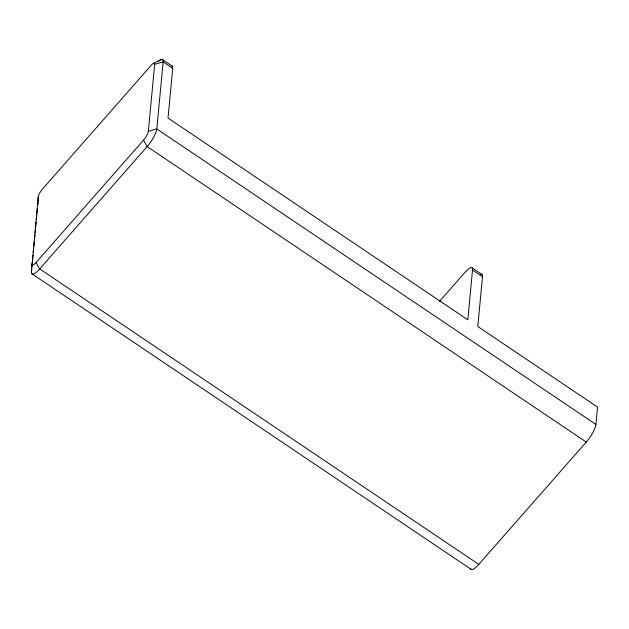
<?xml version="1.0" encoding="UTF-8"?>
<svg xmlns="http://www.w3.org/2000/svg" width="629" height="629" viewBox="0 0 629 629"><rect width="100%" height="100%" fill="white"/><g stroke="black" fill="none" stroke-linecap="round" stroke-linejoin="round"><path stroke-width="0.94" d="M158.579 61.217A13.657 3.617 -56.1 0 1 163.147 61.886L156.802 128.945A14.97 3.963 -56.1 0 1 147.147 146.573L39.698 268.913A14.97 3.963 -56.1 0 1 31.45 271.681L38.275 196.846A6.172 1.635 -56.1 0 1 42.591 188.959L150.984 65.534A6.447 1.706 -56.1 0 1 154.671 64.3L163.147 61.886L172.723 68.333L168.022 118.055L467.811 319.791L472.513 270.069A13.657 3.617 -56.1 0 0 464.697 272.687L439.537 301.346M38.275 196.846L37.787 204.629A13.083 3.467 -56.1 0 1 37.96 203.167M31.45 271.681L31.725 268.764M31.906 266.822L32.37 261.963M32.645 259.046L33.015 255.162M33.29 252.245L33.651 248.361M33.84 246.419L34.296 241.56M34.485 239.61L34.941 234.751M35.122 232.809L35.586 227.95M35.767 226.008L36.136 222.116M36.411 219.207L36.781 215.315M36.962 213.373L37.418 208.513M31.937 263.897A7.485 1.981 -56.1 0 0 36.057 262.513L143.506 140.165A7.485 1.981 -56.1 0 0 148.334 131.359L154.671 64.3M480.587 274.448A13.657 3.617 -56.1 0 1 482.49 276.784L477.796 326.506L597.55 407.097L595.915 424.426A14.97 3.963 -56.1 0 1 586.252 442.053L478.811 564.402A14.97 3.963 -56.1 0 1 470.594 568.419M153.775 63.191L161.236 59.551M148.334 131.359L156.802 128.945L595.915 424.426M162.848 59.786L172.425 66.234M472.214 267.97L482.199 274.684M472.513 270.069L482.49 276.784M586.252 442.053L147.147 146.573L143.506 140.165M478.811 564.402L39.698 268.913L36.057 262.513M31.867 273.749L470.972 569.237M171.772 65.872A13.657 3.617 -56.1 0 1 172.723 68.333"/></g></svg>
